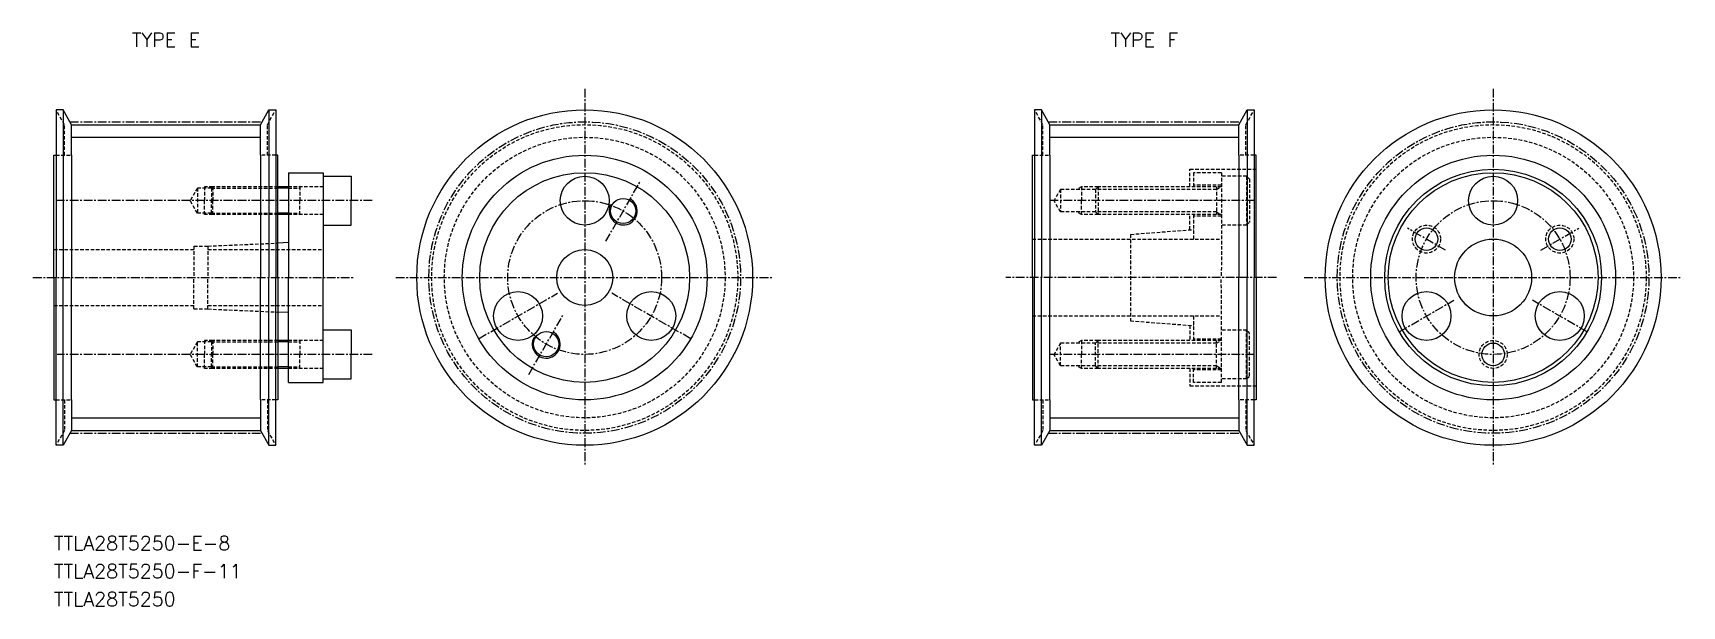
# Model space of a CAD drawing. Extents: x 4691 to 4927, y 24420 to 24502.
import ezdxf
from ezdxf.enums import TextEntityAlignment as Align

# ---------------------------------------------------------------- set-up
doc = ezdxf.new("R2010")
doc.units = 0
doc.linetypes.add('CENTER', pattern=[2, 1.25, -0.25, 0.25, -0.25])
doc.linetypes.add('DASHED', pattern=[0.75, 0.5, -0.25])
doc.layers.get('0').update_dxf_attribs({"linetype": 'CONTINUOUS'})
doc.layers.add('CENTER', color=1, linetype='CENTER')
doc.styles.add('MISUMI', font='txt.shx')

msp = doc.modelspace()

# ---------------------------------------------------------------- linework, layer by layer
at = {"color": 1, "linetype": 'CENTER'}
for p, q in [((4769.91, 24493.99), (4769.91, 24439.99)), ((4899.76, 24493.99), (4899.76, 24439.99)), ((4696.32, 24489.27), (4723.78, 24489.27)), ((4836.18, 24489.27), (4863.63, 24489.27)), ((4691.05, 24466.99), (4736.97, 24466.99)), ((4742.91, 24466.99), (4796.91, 24466.99)), ((4872.76, 24466.99), (4926.76, 24466.99)), ((4696.32, 24444.71), (4723.78, 24444.71)), ((4836.18, 24444.71), (4863.63, 24444.71))]:
    msp.add_line(p, q, dxfattribs=at)
at = {"color": 7, "linetype": 'CONTINUOUS'}
for p, q in [((4694.35, 24490.99), (4694.35, 24466.99)), ((4695.35, 24490.99), (4694.35, 24490.99)), ((4695.35, 24490.99), (4695.35, 24466.99)), ((4696.55, 24488.86), (4695.35, 24490.99)), ((4723.55, 24488.86), (4724.75, 24490.99)), ((4724.75, 24490.99), (4724.75, 24466.99)), ((4724.75, 24490.99), (4725.75, 24490.99)), ((4725.75, 24490.99), (4725.75, 24466.99)), ((4834.21, 24490.99), (4834.21, 24466.99)), ((4835.21, 24490.99), (4834.21, 24490.99)), ((4835.21, 24490.99), (4835.21, 24466.99)), ((4836.41, 24488.86), (4835.21, 24490.99)), ((4863.41, 24488.86), (4864.61, 24490.99)), ((4864.61, 24490.99), (4864.61, 24466.99)), ((4864.61, 24490.99), (4865.61, 24490.99)), ((4865.61, 24490.99), (4865.61, 24466.99)), ((4696.55, 24488.86), (4723.55, 24488.86)), ((4696.55, 24484.49), (4696.55, 24488.86)), ((4723.55, 24484.49), (4723.55, 24488.86)), ((4836.41, 24488.86), (4863.41, 24488.86)), ((4836.41, 24484.49), (4836.41, 24488.86)), ((4863.41, 24484.49), (4863.41, 24488.86)), ((4694.05, 24466.99), (4694.05, 24484.49)), ((4694.05, 24484.49), (4694.35, 24484.49)), ((4696.55, 24484.49), (4696.55, 24466.99)), ((4723.55, 24484.49), (4723.55, 24466.99)), ((4726.05, 24484.49), (4725.75, 24484.49)), ((4726.05, 24466.99), (4726.05, 24484.49)), ((4833.91, 24466.99), (4833.91, 24484.49)), ((4833.91, 24484.49), (4834.21, 24484.49)), ((4836.41, 24484.49), (4836.41, 24466.99)), ((4863.41, 24484.49), (4863.41, 24466.99)), ((4865.91, 24484.49), (4865.61, 24484.49)), ((4865.91, 24466.99), (4865.91, 24484.49)), ((4727.55, 24481.99), (4732.55, 24481.99)), ((4727.55, 24481.99), (4727.55, 24479.99)), ((4732.55, 24481.99), (4732.55, 24481.49)), ((4732.55, 24481.49), (4736.55, 24481.49)), ((4732.55, 24481.49), (4732.55, 24474.49)), ((4736.55, 24481.49), (4736.55, 24477.99)), ((4727.55, 24479.99), (4726.05, 24479.99)), ((4727.55, 24479.99), (4727.55, 24475.99)), ((4736.55, 24474.49), (4736.55, 24477.99)), ((4727.55, 24475.99), (4726.05, 24475.99)), ((4727.55, 24475.99), (4727.55, 24471.99)), ((4732.55, 24474.49), (4732.55, 24466.99)), ((4732.55, 24474.49), (4736.55, 24474.49)), ((4727.55, 24471.99), (4726.05, 24471.92)), ((4727.55, 24471.99), (4727.55, 24466.99)), ((4694.05, 24466.99), (4694.05, 24449.49)), ((4694.35, 24442.99), (4694.35, 24466.99)), ((4695.35, 24442.99), (4695.35, 24466.99)), ((4696.55, 24449.49), (4696.55, 24466.99)), ((4723.55, 24449.49), (4723.55, 24466.99)), ((4724.75, 24442.99), (4724.75, 24466.99)), ((4725.75, 24442.99), (4725.75, 24466.99)), ((4726.05, 24466.99), (4726.05, 24449.49)), ((4727.55, 24461.99), (4727.55, 24466.99)), ((4732.55, 24459.49), (4732.55, 24466.99)), ((4833.91, 24466.99), (4833.91, 24449.49)), ((4834.21, 24442.99), (4834.21, 24466.99)), ((4835.21, 24442.99), (4835.21, 24466.99)), ((4836.41, 24449.49), (4836.41, 24466.99)), ((4863.41, 24449.49), (4863.41, 24466.99)), ((4864.61, 24442.99), (4864.61, 24466.99)), ((4865.61, 24442.99), (4865.61, 24466.99)), ((4865.91, 24466.99), (4865.91, 24449.49)), ((4727.55, 24461.99), (4726.05, 24462.05)), ((4727.55, 24457.99), (4727.55, 24461.99)), ((4727.55, 24457.99), (4726.05, 24457.99)), ((4727.55, 24453.99), (4727.55, 24457.99)), ((4732.55, 24459.49), (4736.55, 24459.49)), ((4732.55, 24452.49), (4732.55, 24459.49)), ((4736.55, 24459.49), (4736.55, 24455.99)), ((4736.55, 24452.49), (4736.55, 24455.99)), ((4727.55, 24453.99), (4726.05, 24453.99)), ((4727.55, 24451.99), (4727.55, 24453.99)), ((4727.55, 24451.99), (4732.55, 24451.99)), ((4732.55, 24452.49), (4736.55, 24452.49)), ((4732.55, 24451.99), (4732.55, 24452.49)), ((4694.05, 24449.49), (4694.35, 24449.49)), ((4696.55, 24449.49), (4696.55, 24445.11)), ((4723.55, 24449.49), (4723.55, 24445.11)), ((4726.05, 24449.49), (4725.75, 24449.49)), ((4833.91, 24449.49), (4834.21, 24449.49)), ((4836.41, 24449.49), (4836.41, 24445.11)), ((4863.41, 24449.49), (4863.41, 24445.11)), ((4865.91, 24449.49), (4865.61, 24449.49)), ((4696.55, 24445.11), (4695.35, 24442.99)), ((4696.55, 24445.11), (4723.55, 24445.11)), ((4723.55, 24445.11), (4724.75, 24442.99)), ((4836.41, 24445.11), (4835.21, 24442.99)), ((4836.41, 24445.11), (4863.41, 24445.11)), ((4863.41, 24445.11), (4864.61, 24442.99)), ((4695.35, 24442.99), (4694.35, 24442.99)), ((4724.75, 24442.99), (4725.75, 24442.99)), ((4835.21, 24442.99), (4834.21, 24442.99)), ((4864.61, 24442.99), (4865.61, 24442.99))]:
    msp.add_line(p, q, dxfattribs=at)
at = {"color": 3, "linetype": 'DASHED'}
for p, q in [((4695.55, 24488.86), (4694.35, 24490.99)), ((4724.55, 24488.86), (4725.75, 24490.99)), ((4835.41, 24488.86), (4834.21, 24490.99)), ((4864.41, 24488.86), (4865.61, 24490.99)), ((4695.55, 24484.49), (4695.55, 24488.86)), ((4724.55, 24484.49), (4724.55, 24488.86)), ((4835.41, 24484.49), (4835.41, 24488.86)), ((4864.41, 24484.49), (4864.41, 24488.86)), ((4694.35, 24484.49), (4696.55, 24484.49)), ((4725.75, 24484.49), (4723.55, 24484.49)), ((4834.21, 24484.49), (4836.41, 24484.49)), ((4865.61, 24484.49), (4863.41, 24484.49)), ((4856.43, 24482.49), (4865.93, 24482.49)), ((4856.43, 24479.99), (4856.43, 24482.49)), ((4860.93, 24481.99), (4856.93, 24481.99)), ((4856.93, 24481.99), (4856.93, 24479.99)), ((4860.93, 24481.99), (4860.91, 24466.99)), ((4864.53, 24481.49), (4860.93, 24481.49)), ((4864.53, 24481.49), (4864.53, 24474.49)), ((4864.53, 24481.49), (4864.93, 24481.09)), ((4714.55, 24479.79), (4713.51, 24477.99)), ((4714.55, 24479.79), (4714.55, 24476.19)), ((4716.55, 24479.79), (4714.55, 24479.79)), ((4715.55, 24479.99), (4715.55, 24477.99)), ((4716.75, 24479.99), (4715.55, 24479.99)), ((4716.75, 24479.99), (4716.55, 24479.79)), ((4716.55, 24479.79), (4726.05, 24479.79)), ((4716.55, 24479.79), (4716.55, 24477.99)), ((4726.05, 24479.99), (4716.75, 24479.99)), ((4716.75, 24479.99), (4716.75, 24477.99)), ((4732.55, 24479.99), (4727.55, 24479.99)), ((4727.55, 24479.79), (4729.21, 24479.79)), ((4729.21, 24479.99), (4729.21, 24477.99)), ((4837.93, 24479.61), (4837, 24477.99)), ((4837.93, 24479.61), (4837.93, 24476.37)), ((4842.93, 24479.61), (4837.93, 24479.61)), ((4840.93, 24479.99), (4840.28, 24479.61)), ((4840.93, 24479.99), (4840.93, 24477.99)), ((4843.31, 24479.99), (4840.93, 24479.99)), ((4842.93, 24479.61), (4843.31, 24479.99)), ((4860.23, 24479.61), (4842.93, 24479.61)), ((4842.93, 24479.61), (4842.93, 24476.37)), ((4860.93, 24479.99), (4843.31, 24479.99)), ((4843.31, 24479.99), (4843.31, 24475.99)), ((4860.93, 24480.19), (4856.93, 24480.19)), ((4860.23, 24479.99), (4860.23, 24475.99)), ((4860.23, 24479.61), (4860.89, 24479.99)), ((4864.93, 24481.09), (4864.93, 24474.89)), ((4714.55, 24476.19), (4713.51, 24477.99)), ((4715.55, 24475.99), (4715.55, 24477.99)), ((4716.55, 24476.19), (4716.55, 24477.99)), ((4716.75, 24475.99), (4716.75, 24477.99)), ((4729.21, 24475.99), (4729.21, 24477.99)), ((4837.93, 24476.37), (4837, 24477.99)), ((4840.93, 24475.99), (4840.93, 24477.99)), ((4716.55, 24476.19), (4714.55, 24476.19)), ((4716.75, 24475.99), (4715.55, 24475.99)), ((4716.55, 24476.19), (4726.05, 24476.19)), ((4716.75, 24475.99), (4716.55, 24476.19)), ((4726.05, 24475.99), (4716.75, 24475.99)), ((4727.55, 24476.19), (4729.21, 24476.19)), ((4732.55, 24475.99), (4727.55, 24475.99)), ((4842.93, 24476.37), (4837.93, 24476.37)), ((4840.93, 24475.99), (4840.28, 24476.37)), ((4843.31, 24475.99), (4840.93, 24475.99)), ((4860.23, 24476.37), (4842.93, 24476.37)), ((4843.31, 24475.99), (4842.93, 24476.37)), ((4860.93, 24475.99), (4843.31, 24475.99)), ((4856.43, 24473.83), (4856.43, 24475.99)), ((4856.93, 24475.99), (4856.93, 24472.49)), ((4860.93, 24475.79), (4856.93, 24475.79)), ((4860.23, 24476.37), (4860.89, 24475.99)), ((4864.53, 24474.49), (4860.93, 24474.49)), ((4864.53, 24474.49), (4864.93, 24474.89)), ((4833.91, 24472.49), (4860.91, 24472.49)), ((4847.93, 24473.17), (4847.91, 24460.8)), ((4847.93, 24473.17), (4856.93, 24473.86)), ((4694.05, 24470.99), (4714.05, 24470.99)), ((4714.05, 24471.49), (4714.05, 24466.99)), ((4714.05, 24471.49), (4716.05, 24471.49)), ((4716.05, 24471.49), (4726.05, 24471.92)), ((4716.05, 24471.49), (4716.05, 24466.99)), ((4716.05, 24470.99), (4732.55, 24470.99)), ((4714.05, 24462.49), (4714.05, 24466.99)), ((4716.05, 24462.49), (4716.05, 24466.99)), ((4860.93, 24451.98), (4860.91, 24466.99)), ((4694.05, 24462.99), (4714.05, 24462.99)), ((4716.05, 24462.99), (4732.55, 24462.99)), ((4714.05, 24462.49), (4716.05, 24462.49)), ((4716.05, 24462.49), (4726.05, 24462.05)), ((4833.91, 24461.49), (4860.91, 24461.49)), ((4847.91, 24460.8), (4856.93, 24460.11)), ((4856.93, 24461.49), (4856.93, 24457.98)), ((4715.55, 24457.99), (4715.55, 24455.99)), ((4716.75, 24457.99), (4715.55, 24457.99)), ((4716.75, 24457.99), (4716.55, 24457.79)), ((4726.05, 24457.99), (4716.75, 24457.99)), ((4716.75, 24457.99), (4716.75, 24455.99)), ((4732.55, 24457.99), (4727.55, 24457.99)), ((4729.21, 24457.99), (4729.21, 24455.99)), ((4840.93, 24457.98), (4840.28, 24457.6)), ((4840.93, 24457.98), (4840.93, 24455.98)), ((4843.31, 24457.98), (4840.93, 24457.98)), ((4843.31, 24457.98), (4842.93, 24457.6)), ((4860.93, 24457.98), (4843.31, 24457.98)), ((4843.31, 24453.98), (4843.31, 24457.98)), ((4856.43, 24460.14), (4856.43, 24457.98)), ((4860.93, 24458.18), (4856.93, 24458.18)), ((4860.23, 24453.98), (4860.23, 24457.98)), ((4860.23, 24457.6), (4860.89, 24457.98)), ((4864.53, 24459.48), (4860.93, 24459.48)), ((4864.53, 24452.48), (4864.53, 24459.48)), ((4864.53, 24459.48), (4864.93, 24459.08)), ((4864.93, 24452.88), (4864.93, 24459.08)), ((4714.55, 24457.79), (4713.51, 24455.99)), ((4714.55, 24454.19), (4713.51, 24455.99)), ((4714.55, 24454.19), (4714.55, 24457.79)), ((4716.55, 24457.79), (4714.55, 24457.79)), ((4715.55, 24453.99), (4715.55, 24455.99)), ((4716.55, 24457.79), (4726.05, 24457.79)), ((4716.55, 24457.79), (4716.55, 24455.99)), ((4716.55, 24454.19), (4716.55, 24455.99)), ((4716.75, 24453.99), (4716.75, 24455.99)), ((4727.55, 24457.79), (4729.21, 24457.79)), ((4729.21, 24453.99), (4729.21, 24455.99)), ((4837.93, 24457.6), (4837, 24455.98)), ((4837.93, 24454.36), (4837, 24455.98)), ((4837.93, 24454.36), (4837.93, 24457.6)), ((4842.93, 24457.6), (4837.93, 24457.6)), ((4840.93, 24453.98), (4840.93, 24455.98)), ((4860.23, 24457.6), (4842.93, 24457.6)), ((4842.93, 24454.36), (4842.93, 24457.6)), ((4716.55, 24454.19), (4714.55, 24454.19)), ((4716.75, 24453.99), (4715.55, 24453.99)), ((4716.55, 24454.19), (4726.05, 24454.19)), ((4716.75, 24453.99), (4716.55, 24454.19)), ((4726.05, 24453.99), (4716.75, 24453.99)), ((4727.55, 24454.19), (4729.21, 24454.19)), ((4732.55, 24453.99), (4727.55, 24453.99)), ((4842.93, 24454.36), (4837.93, 24454.36)), ((4840.93, 24453.98), (4840.28, 24454.36)), ((4843.31, 24453.98), (4840.93, 24453.98)), ((4860.23, 24454.36), (4842.93, 24454.36)), ((4842.93, 24454.36), (4843.31, 24453.98)), ((4860.93, 24453.98), (4843.31, 24453.98)), ((4856.43, 24453.98), (4856.43, 24451.48)), ((4856.93, 24451.98), (4856.93, 24453.98)), ((4860.93, 24453.78), (4856.93, 24453.78)), ((4860.23, 24454.36), (4860.89, 24453.98)), ((4856.43, 24451.48), (4865.93, 24451.48)), ((4860.93, 24451.98), (4856.93, 24451.98)), ((4864.53, 24452.48), (4860.93, 24452.48)), ((4864.53, 24452.48), (4864.93, 24452.88)), ((4694.35, 24449.49), (4696.55, 24449.49)), ((4695.55, 24449.49), (4695.55, 24445.11)), ((4725.75, 24449.49), (4723.55, 24449.49)), ((4724.55, 24449.49), (4724.55, 24445.11)), ((4834.21, 24449.49), (4836.41, 24449.49)), ((4835.41, 24449.49), (4835.41, 24445.11)), ((4865.61, 24449.49), (4863.41, 24449.49)), ((4864.41, 24449.49), (4864.41, 24445.11)), ((4695.55, 24445.11), (4694.35, 24442.99)), ((4724.55, 24445.11), (4725.75, 24442.99)), ((4835.41, 24445.11), (4834.21, 24442.99)), ((4864.41, 24445.11), (4865.61, 24442.99))]:
    msp.add_line(p, q, dxfattribs=at)
at = {"color": 3, "linetype": 'CONTINUOUS'}
for p, q in [((4696.55, 24487.06), (4723.55, 24487.06)), ((4836.41, 24487.06), (4863.41, 24487.06)), ((4696.55, 24446.91), (4723.55, 24446.91)), ((4836.41, 24446.91), (4863.41, 24446.91))]:
    msp.add_line(p, q, dxfattribs=at)
at = {"color": 3}
for p, q in [((4727.55, 24479.79), (4726.05, 24479.79)), ((4727.55, 24476.19), (4726.05, 24476.19)), ((4727.55, 24457.79), (4726.05, 24457.79)), ((4727.55, 24454.19), (4726.05, 24454.19))]:
    msp.add_line(p, q, dxfattribs=at)
at = {"color": 7, "linetype": 'CONTINUOUS'}
for centre, radius in [((4769.91, 24466.99), 24), ((4899.76, 24466.99), 24), ((4769.91, 24466.99), 17.5), ((4899.76, 24466.99), 17.5), ((4769.91, 24466.99), 15), ((4769.91, 24466.99), 15), ((4769.91, 24466.99), 15), ((4769.91, 24477.99), 3.5), ((4899.76, 24466.99), 15.5), ((4899.76, 24466.99), 15), ((4899.76, 24477.99), 3.5), ((4775.41, 24476.51), 1.8), ((4890.24, 24472.49), 1.62), ((4899.76, 24466.99), 5.5), ((4909.29, 24472.49), 1.62), ((4769.91, 24466.99), 4), ((4760.38, 24461.49), 3.5), ((4779.43, 24461.49), 3.5), ((4890.24, 24461.49), 3.5), ((4909.29, 24461.49), 3.5), ((4764.41, 24457.46), 1.8), ((4899.76, 24455.99), 1.62)]:
    msp.add_circle(centre, radius, dxfattribs=at)
at = {"color": 1, "linetype": 'CENTER'}
for centre, radius in [((4769.91, 24466.99), 22.28), ((4899.76, 24466.99), 22.28), ((4899.76, 24466.99), 11)]:
    msp.add_circle(centre, radius, dxfattribs=at)
at = {"color": 3, "linetype": 'DASHED'}
for centre, radius in [((4769.91, 24466.99), 21.88), ((4899.76, 24466.99), 21.88), ((4769.91, 24466.99), 20.07), ((4899.76, 24466.99), 20.07), ((4890.24, 24472.49), 2), ((4909.29, 24472.49), 2), ((4899.76, 24455.99), 2)]:
    msp.add_circle(centre, radius, dxfattribs=at)
at = {"color": 3, "linetype": 'CONTINUOUS'}
for centre in [(4775.41, 24476.51), (4764.41, 24457.46)]:
    msp.add_arc(centre, 2, 150, 62, dxfattribs=at)
at = {"layer": 'CENTER', "color": 1, "linetype": 'CENTER'}
for p, q in [((4772.91, 24472.18), (4777.91, 24480.84)), ((4739.55, 24477.99), (4694.51, 24477.99)), ((4865.61, 24477.99), (4836.48, 24477.99)), ((4892.94, 24470.92), (4887.53, 24474.05)), ((4906.58, 24470.92), (4912, 24474.05)), ((4868.8, 24466.99), (4830.13, 24466.99)), ((4754.75, 24458.24), (4766.01, 24464.74)), ((4785.06, 24458.24), (4773.8, 24464.74)), ((4886.34, 24459.24), (4894.13, 24463.74)), ((4913.19, 24459.24), (4905.39, 24463.74)), ((4761.91, 24453.13), (4766.91, 24461.79)), ((4739.55, 24455.99), (4694.51, 24455.99)), ((4865.61, 24455.98), (4836.48, 24455.98))]:
    msp.add_line(p, q, dxfattribs=at)
msp.add_circle((4769.91, 24466.99), 11, dxfattribs=at)

# ---------------------------------------------------------------- texts
at = {"color": 7, "linetype": 'CONTINUOUS', "style": 'MISUMI'}
for s, p in [('TYPE E', (4710.05, 24500.99)), ('TYPE F', (4849.91, 24500.99))]:
    msp.add_text(s, height=2, dxfattribs=at).set_placement(p, align=Align.MIDDLE_CENTER)
for s, p in [('TTLA28T5250-E-8', (4694.05, 24427.99)), ('TTLA28T5250-F-11', (4694.05, 24423.99)), ('TTLA28T5250', (4694.05, 24419.99))]:
    msp.add_text(s, height=2, dxfattribs=at).set_placement(p)

doc.saveas('drawing.dxf')
